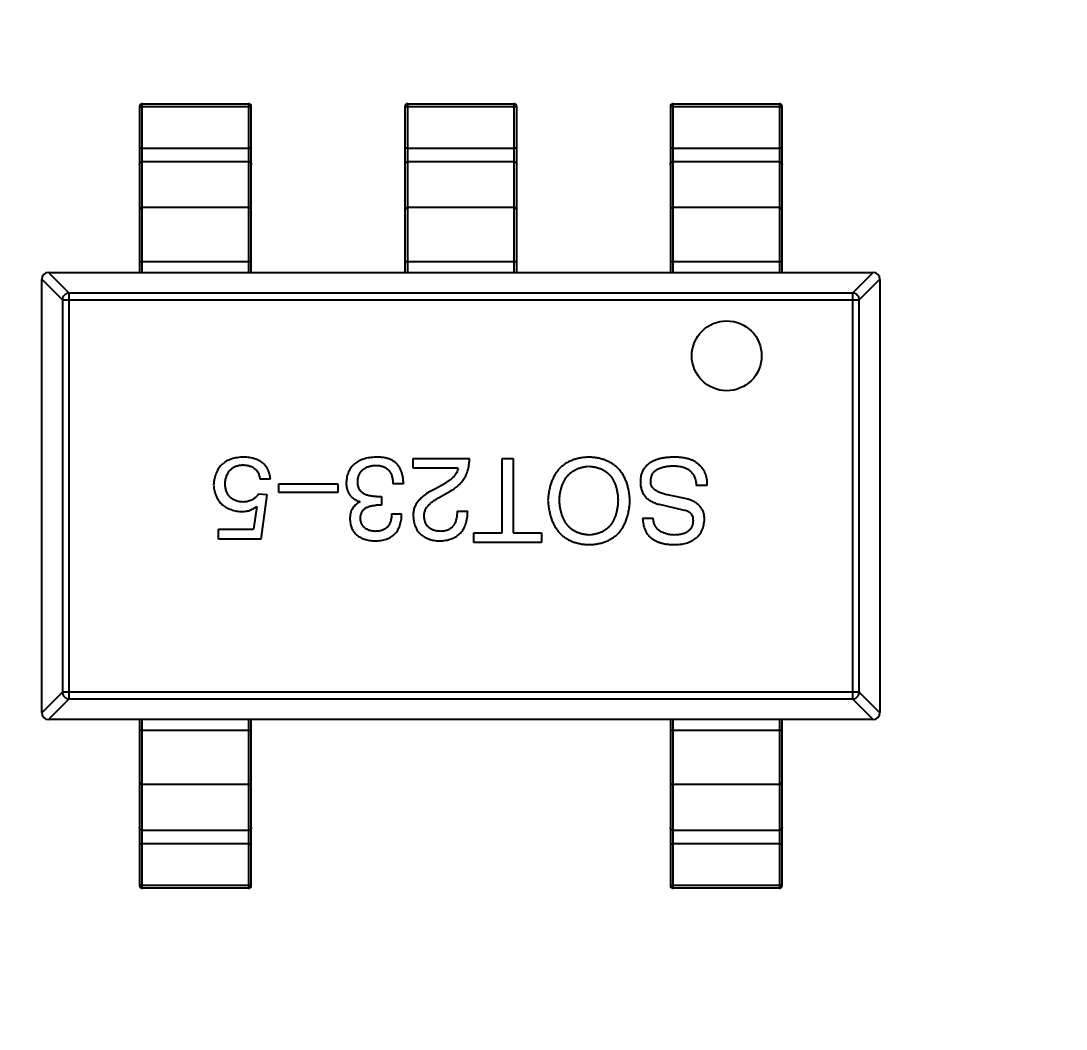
# Model space of a CAD drawing. Header units: millimetres. Extents: x 104 to 312, y 235 to 317.
# Drawn here: x 281.683 to 285.424, y 275.225 to 278.832 of the extents above; entities that cross this region are included whole.
import ezdxf

# ---------------------------------------------------------------- set-up
doc = ezdxf.new("R2010")
doc.units = ezdxf.units.MM
doc.header["$LTSCALE"] = 0.5
doc.header["$PDMODE"] = 3
doc.header["$PDSIZE"] = 0.3125
doc.linetypes.add('CENTER', pattern=[50.8, 31.75, -6.35, 6.35, -6.35])
doc.layers.get('0').update_dxf_attribs({"linetype": 'CONTINUOUS'})
doc.layers.get('Defpoints').update_dxf_attribs({"linetype": 'CONTINUOUS'})
doc.layers.add('dim', color=6, linetype='CONTINUOUS', lineweight=9)
doc.styles.add('Verdana', font='verdana.ttf', dxfattribs={"height": 2})
doc.dimstyles.new('aaaaaaaa 3.0', dxfattribs={"dimtxt": 2, "dimasz": 1.5, "dimexe": 1.25, "dimexo": 0.625, "dimtad": 1, "dimzin": 9, "dimdsep": 46, "dimtxsty": 'Verdana', "dimcen": 0, "dimadec": 1, "dimazin": 2, "dimtfac": 1, "dimtofl": 0, "dimtmove": 0, "dimatfit": 3, "dimfxl": 1, "dimlwd": 25, "dimlwe": 25, "dimarcsym": 0})

# ---------------------------------------------------------------- blocks, each defined once
blk = doc.blocks.new('*D35')
at = {"layer": 'Defpoints', "color": 0}
for p in [(274.8621, 292.0917), (302.3617, 271.0916), (310.9046, 271.0916)]:
    blk.add_point(p, dxfattribs=at)
at = {"layer": 'dim', "color": 0, "lineweight": 25}
for p, q in [((275.4871, 292.0917), (312.1546, 292.0917)), ((310.9046, 290.5917), (310.9046, 272.5916)), ((302.9867, 271.0916), (312.1546, 271.0916))]:
    blk.add_line(p, q, dxfattribs=at)
at = {"layer": 'dim', "color": 0}
for points in [[(311.1546, 290.5917), (310.6546, 290.5917), (310.9046, 292.0917)], [(310.6546, 272.5916), (311.1546, 272.5916), (310.9046, 271.0916)]]:
    blk.add_solid(points, dxfattribs=at)
at = {"layer": 'dim', "color": 0, "insert": (309.2587, 281.5916), "char_height": 2, "attachment_point": 5, "rotation": 90, "style": 'Verdana'}
blk.add_mtext('21', dxfattribs=at)

msp = doc.modelspace()

# ---------------------------------------------------------------- linework, layer by layer
at = {"linetype": 'Continuous'}
for p, q in [((282.1176, 277.9324), (282.1176, 278.5358)), ((282.1176, 278.5358), (282.4976, 278.5358)), ((282.4976, 278.5358), (282.4976, 277.9324)), ((283.0676, 278.5358), (283.4476, 278.5358)), ((283.0676, 277.9324), (283.0676, 278.5358)), ((283.4476, 278.5358), (283.4476, 277.9324)), ((284.0176, 278.5358), (284.3976, 278.5358)), ((284.0176, 277.9324), (284.0176, 278.5358)), ((284.3976, 278.5358), (284.3976, 277.9324)), ((282.1076, 278.5258), (282.1076, 277.9324)), ((282.1176, 278.5263), (282.4976, 278.5263)), ((282.5076, 277.9324), (282.5076, 278.5258)), ((283.0576, 278.5258), (283.0576, 277.9324)), ((283.0676, 278.5263), (283.4476, 278.5263)), ((283.4576, 277.9324), (283.4576, 278.5258)), ((284.0076, 278.5258), (284.0076, 277.9324)), ((284.0176, 278.5263), (284.3976, 278.5263)), ((284.4076, 277.9324), (284.4076, 278.5258)), ((282.1176, 278.3769), (282.4976, 278.3769)), ((283.0676, 278.3769), (283.4476, 278.3769)), ((284.0176, 278.3769), (284.3976, 278.3769)), ((282.4976, 278.3281), (282.1176, 278.3281)), ((283.4476, 278.3281), (283.0676, 278.3281)), ((284.3976, 278.3281), (284.0176, 278.3281)), ((282.4976, 278.164), (282.1176, 278.164)), ((283.4476, 278.164), (283.0676, 278.164)), ((284.3976, 278.164), (284.0176, 278.164)), ((282.1076, 277.9714), (282.5076, 277.9714)), ((283.0576, 277.9714), (283.4576, 277.9714)), ((284.0076, 277.9714), (284.4076, 277.9714)), ((281.7576, 277.9078), (281.8314, 277.834)), ((281.7576, 276.3574), (281.7576, 277.9074)), ((281.8559, 277.8586), (281.7821, 277.9324)), ((281.7826, 277.9324), (284.7326, 277.9324)), ((284.733, 277.9324), (284.6592, 277.8586)), ((284.6837, 277.834), (284.7576, 277.9078)), ((284.7576, 277.9074), (284.7576, 276.3574)), ((281.8314, 277.834), (281.8314, 276.4307)), ((281.8314, 277.834), (284.6837, 277.834)), ((281.8559, 276.4062), (281.8559, 277.8586)), ((284.6592, 277.8586), (281.8559, 277.8586)), ((284.6592, 277.8586), (284.6592, 276.4062)), ((284.6837, 276.4307), (284.6837, 277.834)), ((283.0872, 277.2665), (283.2888, 277.2665)), ((283.0872, 277.2321), (283.0872, 277.2665)), ((283.4053, 277.2665), (283.4447, 277.2665)), ((283.4053, 277.0009), (283.4053, 277.2665)), ((283.4447, 277.2665), (283.4447, 277.0009)), ((283.2478, 277.2321), (283.0872, 277.2321)), ((282.5761, 277.1927), (282.5384, 277.1927)), ((282.6061, 277.1452), (282.6061, 277.1763)), ((282.6061, 277.1763), (282.8176, 277.1763)), ((282.8176, 277.1763), (282.8176, 277.1452)), ((283.0524, 277.1763), (283.0147, 277.1763)), ((283.1987, 277.1763), (283.1675, 277.1583)), ((284.1394, 277.1698), (284.1001, 277.1698)), ((282.5646, 277.137), (282.5335, 277.1386)), ((282.5433, 276.978), (282.5646, 277.137)), ((282.8176, 277.1452), (282.6061, 277.1452)), ((282.9557, 277.1304), (282.9737, 277.1304)), ((282.9737, 277.1304), (282.9737, 277.0993)), ((283.1806, 277.1272), (283.22, 277.1501)), ((284.0656, 277.1222), (284.0033, 277.1353)), ((282.5269, 277.0944), (282.5154, 277.014)), ((282.8967, 277.1108), (282.8967, 277.1124)), ((282.9737, 277.0993), (282.954, 277.0993)), ((283.2446, 277.078), (283.2823, 277.078)), ((283.9673, 277.1026), (284.0525, 277.0829)), ((283.0098, 277.0681), (283.0458, 277.0681)), ((283.9083, 277.0534), (283.946, 277.0534)), ((282.3908, 276.978), (282.3908, 277.014)), ((282.3908, 277.014), (282.5154, 277.014)), ((282.5433, 276.978), (282.3908, 276.978)), ((283.3037, 277.0009), (283.4053, 277.0009)), ((283.3037, 276.9665), (283.3037, 277.0009)), ((283.5463, 276.9665), (283.3037, 276.9665)), ((283.4447, 277.0009), (283.5463, 277.0009)), ((283.5463, 277.0009), (283.5463, 276.9665)), ((281.8314, 276.4307), (281.7576, 276.3569)), ((281.7821, 276.3324), (281.8559, 276.4062)), ((284.6837, 276.4307), (281.8314, 276.4307)), ((281.8559, 276.4062), (284.6592, 276.4062)), ((284.6592, 276.4062), (284.733, 276.3324)), ((284.7576, 276.3569), (284.6837, 276.4307)), ((284.7326, 276.3324), (281.7826, 276.3324)), ((282.1076, 276.3324), (282.1076, 275.739)), ((282.1176, 275.729), (282.1176, 276.3324)), ((282.4976, 276.3324), (282.4976, 275.729)), ((282.5076, 275.739), (282.5076, 276.3324)), ((284.0076, 276.3324), (284.0076, 275.739)), ((284.0176, 275.729), (284.0176, 276.3324)), ((284.3976, 276.3324), (284.3976, 275.729)), ((284.4076, 275.739), (284.4076, 276.3324)), ((282.5076, 276.2934), (282.1076, 276.2934)), ((284.4076, 276.2934), (284.0076, 276.2934)), ((282.1176, 276.1008), (282.4976, 276.1008)), ((284.0176, 276.1008), (284.3976, 276.1008)), ((282.1176, 275.9367), (282.4976, 275.9367)), ((284.0176, 275.9367), (284.3976, 275.9367)), ((282.4976, 275.8879), (282.1176, 275.8879)), ((284.3976, 275.8879), (284.0176, 275.8879)), ((282.4976, 275.7384), (282.1176, 275.7384)), ((284.3976, 275.7384), (284.0176, 275.7384)), ((282.4976, 275.729), (282.1176, 275.729)), ((284.3976, 275.729), (284.0176, 275.729))]:
    msp.add_line(p, q, dxfattribs=at)
for centre, radius in [((274.8618, 271.1524), 27.5), ((284.2092, 277.634), 0.125)]:
    msp.add_circle(centre, radius, dxfattribs=at)
at = {"color": 1, "linetype": 'CENTER'}
msp.add_circle((274.8621, 271.0916), 21.0001, dxfattribs=at)
at = {"linetype": 'Continuous'}
for centre, radius, start, end in [((274.8618, 271.1524), 24.842, 307.50561, 229.18658), ((274.8618, 271.0917), 24.0421, 0.14603, 81.04123), ((282.1176, 278.5258), 0.01, 90, 180), ((282.4976, 278.5258), 0.01, 0, 90), ((283.0676, 278.5258), 0.01, 90, 180), ((283.4476, 278.5258), 0.01, 0, 90), ((284.0176, 278.5258), 0.01, 90, 180), ((284.3976, 278.5258), 0.01, 0, 90), ((281.7826, 277.9074), 0.025, 90, 180), ((284.7326, 277.9074), 0.025, 0, 90), ((281.7826, 276.3574), 0.025, 180, 270), ((284.7326, 276.3574), 0.025, 270, 0), ((282.1176, 275.739), 0.01, 180, 270), ((282.4976, 275.739), 0.01, 270, 0), ((284.0176, 275.739), 0.01, 180, 270), ((284.3976, 275.739), 0.01, 270, 0)]:
    msp.add_arc(centre, radius, start, end, dxfattribs=at)
for points, knots in [([(282.1076, 278.5258), (282.1076, 278.5258), (282.1076, 278.5259), (282.1078, 278.5259), (282.108, 278.526), (282.1085, 278.526), (282.1093, 278.5261), (282.1106, 278.5262), (282.1121, 278.5262), (282.1138, 278.5263), (282.1156, 278.5263), (282.1169, 278.5263), (282.1176, 278.5263)], [0, 0, 0, 0, 0.007007, 0.022207, 0.046429, 0.079689, 0.172082, 0.296123, 0.447019, 0.619102, 0.806017, 1, 1, 1, 1]), ([(282.4976, 278.5263), (282.4982, 278.5263), (282.4995, 278.5263), (282.5013, 278.5263), (282.503, 278.5262), (282.5045, 278.5262), (282.5058, 278.5261), (282.5066, 278.526), (282.5071, 278.526), (282.5073, 278.5259), (282.5075, 278.5259), (282.5076, 278.5258), (282.5076, 278.5258)], [0, 0, 0, 0, 0.193983, 0.380898, 0.552981, 0.703877, 0.827918, 0.920311, 0.953571, 0.977793, 0.992993, 1, 1, 1, 1]), ([(283.0576, 278.5258), (283.0576, 278.5258), (283.0576, 278.5259), (283.0578, 278.5259), (283.058, 278.526), (283.0585, 278.526), (283.0593, 278.5261), (283.0606, 278.5262), (283.0621, 278.5262), (283.0638, 278.5263), (283.0656, 278.5263), (283.0669, 278.5263), (283.0676, 278.5263)], [0, 0, 0, 0, 0.007007, 0.022207, 0.046429, 0.079689, 0.172082, 0.296123, 0.447019, 0.619102, 0.806017, 1, 1, 1, 1]), ([(283.4476, 278.5263), (283.4482, 278.5263), (283.4495, 278.5263), (283.4513, 278.5263), (283.453, 278.5262), (283.4545, 278.5262), (283.4558, 278.5261), (283.4566, 278.526), (283.4571, 278.526), (283.4573, 278.5259), (283.4575, 278.5259), (283.4576, 278.5258), (283.4576, 278.5258)], [0, 0, 0, 0, 0.193983, 0.380898, 0.552981, 0.703877, 0.827918, 0.920311, 0.953571, 0.977793, 0.992993, 1, 1, 1, 1]), ([(284.0076, 278.5258), (284.0076, 278.5258), (284.0076, 278.5259), (284.0078, 278.5259), (284.008, 278.526), (284.0085, 278.526), (284.0093, 278.5261), (284.0106, 278.5262), (284.0121, 278.5262), (284.0138, 278.5263), (284.0156, 278.5263), (284.0169, 278.5263), (284.0176, 278.5263)], [0, 0, 0, 0, 0.007007, 0.022207, 0.046429, 0.079689, 0.172082, 0.296123, 0.447019, 0.619102, 0.806017, 1, 1, 1, 1]), ([(284.3976, 278.5263), (284.3982, 278.5263), (284.3995, 278.5263), (284.4013, 278.5263), (284.403, 278.5262), (284.4045, 278.5262), (284.4058, 278.5261), (284.4066, 278.526), (284.4071, 278.526), (284.4073, 278.5259), (284.4075, 278.5259), (284.4076, 278.5258), (284.4076, 278.5258)], [0, 0, 0, 0, 0.193983, 0.380898, 0.552981, 0.703877, 0.827918, 0.920311, 0.953571, 0.977793, 0.992993, 1, 1, 1, 1]), ([(282.1176, 278.3769), (282.1169, 278.3769), (282.1156, 278.3769), (282.1138, 278.3768), (282.1121, 278.3768), (282.1106, 278.3767), (282.1093, 278.3766), (282.1085, 278.3766), (282.108, 278.3765), (282.1078, 278.3764), (282.1076, 278.3764), (282.1076, 278.3764), (282.1076, 278.3763)], [0, 0, 0, 0, 0.193983, 0.380898, 0.552981, 0.703877, 0.827918, 0.920311, 0.953571, 0.977793, 0.992993, 1, 1, 1, 1]), ([(282.5076, 278.3763), (282.5076, 278.3764), (282.5075, 278.3764), (282.5073, 278.3764), (282.5071, 278.3765), (282.5066, 278.3766), (282.5058, 278.3766), (282.5045, 278.3767), (282.503, 278.3768), (282.5013, 278.3768), (282.4995, 278.3769), (282.4982, 278.3769), (282.4976, 278.3769)], [0, 0, 0, 0, 0.007007, 0.022207, 0.046429, 0.079689, 0.172082, 0.296123, 0.447019, 0.619102, 0.806017, 1, 1, 1, 1]), ([(283.0676, 278.3769), (283.0669, 278.3769), (283.0656, 278.3769), (283.0638, 278.3768), (283.0621, 278.3768), (283.0606, 278.3767), (283.0593, 278.3766), (283.0585, 278.3766), (283.058, 278.3765), (283.0578, 278.3764), (283.0576, 278.3764), (283.0576, 278.3764), (283.0576, 278.3763)], [0, 0, 0, 0, 0.193983, 0.380898, 0.552981, 0.703877, 0.827918, 0.920311, 0.953571, 0.977793, 0.992993, 1, 1, 1, 1]), ([(283.4576, 278.3763), (283.4576, 278.3764), (283.4575, 278.3764), (283.4573, 278.3764), (283.4571, 278.3765), (283.4566, 278.3766), (283.4558, 278.3766), (283.4545, 278.3767), (283.453, 278.3768), (283.4513, 278.3768), (283.4495, 278.3769), (283.4482, 278.3769), (283.4476, 278.3769)], [0, 0, 0, 0, 0.007007, 0.022207, 0.046429, 0.079689, 0.172082, 0.296123, 0.447019, 0.619102, 0.806017, 1, 1, 1, 1]), ([(284.0176, 278.3769), (284.0169, 278.3769), (284.0156, 278.3769), (284.0138, 278.3768), (284.0121, 278.3768), (284.0106, 278.3767), (284.0093, 278.3766), (284.0085, 278.3766), (284.008, 278.3765), (284.0078, 278.3764), (284.0076, 278.3764), (284.0076, 278.3764), (284.0076, 278.3763)], [0, 0, 0, 0, 0.193983, 0.380898, 0.552981, 0.703877, 0.827918, 0.920311, 0.953571, 0.977793, 0.992993, 1, 1, 1, 1]), ([(284.4076, 278.3763), (284.4076, 278.3764), (284.4075, 278.3764), (284.4073, 278.3764), (284.4071, 278.3765), (284.4066, 278.3766), (284.4058, 278.3766), (284.4045, 278.3767), (284.403, 278.3768), (284.4013, 278.3768), (284.3995, 278.3769), (284.3982, 278.3769), (284.3976, 278.3769)], [0, 0, 0, 0, 0.007007, 0.022207, 0.046429, 0.079689, 0.172082, 0.296123, 0.447019, 0.619102, 0.806017, 1, 1, 1, 1]), ([(282.1076, 278.3187), (282.1076, 278.3199), (282.1081, 278.3224), (282.1103, 278.3255), (282.1137, 278.3276), (282.1163, 278.3281), (282.1176, 278.3281)], [0, 0, 0, 0, 0.242809, 0.48985, 0.742832, 1, 1, 1, 1]), ([(282.4976, 278.3281), (282.4989, 278.3281), (282.5015, 278.3276), (282.5048, 278.3255), (282.507, 278.3224), (282.5076, 278.3199), (282.5076, 278.3187)], [0, 0, 0, 0, 0.257168, 0.51015, 0.757191, 1, 1, 1, 1]), ([(283.0576, 278.3187), (283.0576, 278.3199), (283.0581, 278.3224), (283.0603, 278.3255), (283.0637, 278.3276), (283.0663, 278.3281), (283.0676, 278.3281)], [0, 0, 0, 0, 0.242809, 0.48985, 0.742832, 1, 1, 1, 1]), ([(283.4476, 278.3281), (283.4489, 278.3281), (283.4515, 278.3276), (283.4548, 278.3255), (283.457, 278.3224), (283.4576, 278.3199), (283.4576, 278.3187)], [0, 0, 0, 0, 0.257168, 0.51015, 0.757191, 1, 1, 1, 1]), ([(284.0076, 278.3187), (284.0076, 278.3199), (284.0081, 278.3224), (284.0103, 278.3255), (284.0137, 278.3276), (284.0163, 278.3281), (284.0176, 278.3281)], [0, 0, 0, 0, 0.242809, 0.48985, 0.742832, 1, 1, 1, 1]), ([(284.3976, 278.3281), (284.3989, 278.3281), (284.4015, 278.3276), (284.4048, 278.3255), (284.407, 278.3224), (284.4076, 278.3199), (284.4076, 278.3187)], [0, 0, 0, 0, 0.257168, 0.51015, 0.757191, 1, 1, 1, 1]), ([(282.1176, 278.164), (282.1163, 278.164), (282.1137, 278.1635), (282.1103, 278.1614), (282.1081, 278.1583), (282.1076, 278.1558), (282.1076, 278.1546)], [0, 0, 0, 0, 0.257168, 0.51015, 0.757191, 1, 1, 1, 1]), ([(282.5076, 278.1546), (282.5076, 278.1558), (282.507, 278.1583), (282.5048, 278.1614), (282.5015, 278.1635), (282.4989, 278.164), (282.4976, 278.164)], [0, 0, 0, 0, 0.242809, 0.48985, 0.742832, 1, 1, 1, 1]), ([(283.0676, 278.164), (283.0663, 278.164), (283.0637, 278.1635), (283.0603, 278.1614), (283.0581, 278.1583), (283.0576, 278.1558), (283.0576, 278.1546)], [0, 0, 0, 0, 0.257168, 0.51015, 0.757191, 1, 1, 1, 1]), ([(283.4576, 278.1546), (283.4576, 278.1558), (283.457, 278.1583), (283.4548, 278.1614), (283.4515, 278.1635), (283.4489, 278.164), (283.4476, 278.164)], [0, 0, 0, 0, 0.242809, 0.48985, 0.742832, 1, 1, 1, 1]), ([(284.0176, 278.164), (284.0163, 278.164), (284.0137, 278.1635), (284.0103, 278.1614), (284.0081, 278.1583), (284.0076, 278.1558), (284.0076, 278.1546)], [0, 0, 0, 0, 0.257168, 0.51015, 0.757191, 1, 1, 1, 1]), ([(284.4076, 278.1546), (284.4076, 278.1558), (284.407, 278.1583), (284.4048, 278.1614), (284.4015, 278.1635), (284.3989, 278.164), (284.3976, 278.164)], [0, 0, 0, 0, 0.242809, 0.48985, 0.742832, 1, 1, 1, 1]), ([(281.8559, 277.8586), (281.8528, 277.8585), (281.8464, 277.857), (281.8385, 277.8515), (281.833, 277.8435), (281.8315, 277.8372), (281.8314, 277.834)], [0, 0, 0, 0, 0.248875, 0.5, 0.751125, 1, 1, 1, 1]), ([(284.6837, 277.834), (284.6836, 277.8372), (284.6822, 277.8435), (284.6767, 277.8515), (284.6687, 277.857), (284.6623, 277.8585), (284.6592, 277.8586)], [0, 0, 0, 0, 0.248875, 0.5, 0.751125, 1, 1, 1, 1]), ([(282.481, 277.2714), (282.4769, 277.2713), (282.4689, 277.271), (282.4573, 277.2696), (282.4464, 277.2676), (282.4362, 277.2647), (282.4268, 277.2612), (282.4181, 277.2568), (282.4102, 277.2516), (282.403, 277.2458), (282.3966, 277.2391), (282.3909, 277.2316), (282.3859, 277.2234), (282.3818, 277.2145), (282.3785, 277.2047), (282.3757, 277.1943), (282.3738, 277.1831), (282.3732, 277.1754), (282.3728, 277.1714)], [0, 0, 0, 0, 0.074337, 0.144658, 0.211298, 0.274399, 0.334717, 0.392948, 0.449757, 0.505394, 0.56075, 0.616858, 0.674126, 0.733366, 0.795021, 0.859694, 0.927941, 1, 1, 1, 1]), ([(282.5761, 277.1927), (282.5757, 277.1959), (282.5749, 277.2019), (282.5729, 277.2107), (282.5704, 277.2189), (282.5672, 277.2265), (282.5634, 277.2336), (282.5589, 277.2399), (282.554, 277.2459), (282.5482, 277.251), (282.542, 277.2557), (282.5351, 277.2597), (282.5276, 277.2632), (282.5194, 277.266), (282.5107, 277.2683), (282.5013, 277.27), (282.4914, 277.2711), (282.4845, 277.2713), (282.481, 277.2714)], [0, 0, 0, 0, 0.068545, 0.133544, 0.19542, 0.255245, 0.312812, 0.36916, 0.424791, 0.480307, 0.536971, 0.594633, 0.654367, 0.716937, 0.782022, 0.850991, 0.92325, 1, 1, 1, 1]), ([(282.954, 277.2714), (282.9499, 277.2712), (282.9419, 277.2708), (282.9303, 277.2695), (282.9195, 277.2673), (282.9094, 277.2646), (282.9, 277.2613), (282.8914, 277.2571), (282.8836, 277.2524), (282.8765, 277.247), (282.8702, 277.2409), (282.8646, 277.2341), (282.8598, 277.2266), (282.8558, 277.2185), (282.8525, 277.2097), (282.85, 277.2003), (282.8482, 277.1902), (282.8477, 277.1832), (282.8475, 277.1796)], [0, 0, 0, 0, 0.078078, 0.151942, 0.221594, 0.28726, 0.350176, 0.409768, 0.467648, 0.523784, 0.578904, 0.634014, 0.689819, 0.746826, 0.805875, 0.867063, 0.931764, 1, 1, 1, 1]), ([(283.0081, 277.2616), (283.0064, 277.2624), (283.0029, 277.264), (282.9973, 277.266), (282.9912, 277.2677), (282.9846, 277.269), (282.9776, 277.2701), (282.9702, 277.2709), (282.9623, 277.2713), (282.9568, 277.2714), (282.954, 277.2714)], [0, 0, 0, 0, 0.101955, 0.208983, 0.322698, 0.44339, 0.570851, 0.70629, 0.84885, 1, 1, 1, 1]), ([(283.22, 277.1501), (283.2227, 277.1516), (283.2281, 277.1546), (283.2357, 277.1597), (283.2429, 277.165), (283.2495, 277.1708), (283.2556, 277.1768), (283.2612, 277.1833), (283.2663, 277.19), (283.2709, 277.1972), (283.275, 277.2046), (283.2785, 277.2125), (283.2815, 277.2206), (283.284, 277.2291), (283.286, 277.238), (283.2875, 277.2472), (283.2885, 277.2567), (283.2887, 277.2632), (283.2888, 277.2665)], [0, 0, 0, 0, 0.065828, 0.130094, 0.192451, 0.254037, 0.313974, 0.373757, 0.433048, 0.492243, 0.551902, 0.611758, 0.672678, 0.734814, 0.798569, 0.863693, 0.930488, 1, 1, 1, 1]), ([(283.7154, 277.2714), (283.7098, 277.2711), (283.6991, 277.2705), (283.6835, 277.2682), (283.6689, 277.2647), (283.6553, 277.2602), (283.6426, 277.2545), (283.631, 277.2477), (283.6203, 277.2397), (283.6106, 277.2306), (283.602, 277.2203), (283.5943, 277.2089), (283.5876, 277.1964), (283.582, 277.1827), (283.5773, 277.168), (283.5737, 277.1521), (283.5709, 277.1351), (283.5699, 277.1234), (283.5695, 277.1173)], [0, 0, 0, 0, 0.069543, 0.135551, 0.198218, 0.258467, 0.316451, 0.372703, 0.428457, 0.483848, 0.539952, 0.597251, 0.656588, 0.718448, 0.783219, 0.851581, 0.92366, 1, 1, 1, 1]), ([(283.8629, 277.1173), (283.8624, 277.1234), (283.8615, 277.1351), (283.8587, 277.1521), (283.855, 277.168), (283.8502, 277.1827), (283.8446, 277.1964), (283.8378, 277.2089), (283.8301, 277.2203), (283.8213, 277.2306), (283.8115, 277.2397), (283.8007, 277.2477), (283.7889, 277.2545), (283.7761, 277.2602), (283.7623, 277.2648), (283.7476, 277.2682), (283.7318, 277.2705), (283.7209, 277.2711), (283.7154, 277.2714)], [0, 0, 0, 0, 0.075921, 0.147605, 0.21565, 0.280144, 0.341762, 0.400894, 0.458022, 0.514147, 0.569605, 0.625256, 0.681857, 0.740217, 0.800617, 0.86368, 0.930079, 1, 1, 1, 1]), ([(284.0181, 277.2714), (284.0134, 277.2712), (284.0043, 277.2708), (283.991, 277.2695), (283.9787, 277.2675), (283.9673, 277.2649), (283.9567, 277.2618), (283.9471, 277.2578), (283.9382, 277.2534), (283.9304, 277.2482), (283.9234, 277.2425), (283.9173, 277.2361), (283.9121, 277.229), (283.9079, 277.2213), (283.9046, 277.213), (283.902, 277.2041), (283.9005, 277.1945), (283.9002, 277.1879), (283.9001, 277.1845)], [0, 0, 0, 0, 0.08539, 0.165926, 0.241159, 0.312046, 0.378904, 0.441563, 0.500906, 0.55769, 0.612, 0.665045, 0.717904, 0.770385, 0.824307, 0.880048, 0.938483, 1, 1, 1, 1]), ([(284.1083, 277.2452), (284.1059, 277.2473), (284.1011, 277.2516), (284.0927, 277.2569), (284.0831, 277.2614), (284.0724, 277.2651), (284.0604, 277.2679), (284.0474, 277.27), (284.0331, 277.2712), (284.0232, 277.2713), (284.0181, 277.2714)], [0, 0, 0, 0, 0.09804, 0.200818, 0.309803, 0.427378, 0.554601, 0.691373, 0.839613, 1, 1, 1, 1]), ([(282.4138, 277.1763), (282.414, 277.1789), (282.4145, 277.1838), (282.4157, 277.1909), (282.4173, 277.1976), (282.4193, 277.2038), (282.4217, 277.2096), (282.4245, 277.215), (282.4277, 277.2199), (282.4313, 277.2244), (282.4353, 277.2283), (282.4397, 277.2319), (282.4445, 277.235), (282.4498, 277.2376), (282.4554, 277.2398), (282.4614, 277.2415), (282.4678, 277.2428), (282.4722, 277.2433), (282.4744, 277.2435)], [0, 0, 0, 0, 0.076076, 0.147929, 0.216494, 0.28139, 0.343555, 0.403665, 0.461756, 0.518574, 0.57465, 0.630617, 0.687539, 0.745203, 0.805007, 0.867454, 0.932274, 1, 1, 1, 1]), ([(282.4744, 277.2435), (282.4768, 277.2435), (282.4813, 277.2435), (282.4879, 277.2428), (282.4941, 277.2419), (282.4999, 277.2405), (282.5053, 277.2387), (282.5103, 277.2365), (282.5149, 277.2339), (282.5192, 277.2309), (282.5229, 277.2275), (282.5264, 277.2237), (282.5294, 277.2195), (282.5321, 277.2149), (282.5342, 277.2099), (282.5361, 277.2046), (282.5374, 277.1988), (282.5381, 277.1948), (282.5384, 277.1927)], [0, 0, 0, 0, 0.076648, 0.148913, 0.217705, 0.28283, 0.345406, 0.405074, 0.462929, 0.519315, 0.57498, 0.630645, 0.68742, 0.745021, 0.804689, 0.866635, 0.93176, 1, 1, 1, 1]), ([(282.8885, 277.1845), (282.8886, 277.1867), (282.8889, 277.191), (282.8901, 277.1972), (282.8915, 277.203), (282.8936, 277.2084), (282.896, 277.2134), (282.8988, 277.218), (282.9023, 277.2222), (282.906, 277.226), (282.9103, 277.2294), (282.915, 277.2324), (282.9201, 277.2351), (282.9257, 277.2372), (282.9318, 277.239), (282.9383, 277.2404), (282.9452, 277.2414), (282.9499, 277.2417), (282.9524, 277.2419)], [0, 0, 0, 0, 0.068514, 0.133941, 0.195994, 0.255362, 0.312994, 0.369441, 0.424687, 0.480522, 0.537148, 0.594801, 0.654411, 0.716817, 0.781981, 0.850498, 0.923306, 1, 1, 1, 1]), ([(282.9524, 277.2419), (282.9548, 277.2419), (282.9596, 277.2418), (282.9665, 277.241), (282.973, 277.2397), (282.979, 277.2379), (282.9845, 277.2357), (282.9896, 277.2328), (282.9942, 277.2294), (282.9984, 277.2256), (283.002, 277.2212), (283.0053, 277.2163), (283.008, 277.2109), (283.0103, 277.2049), (283.0122, 277.1985), (283.0134, 277.1916), (283.0144, 277.1841), (283.0146, 277.179), (283.0147, 277.1763)], [0, 0, 0, 0, 0.071272, 0.13882, 0.201858, 0.262757, 0.320043, 0.376709, 0.431462, 0.486034, 0.541209, 0.597703, 0.65589, 0.717768, 0.782056, 0.850407, 0.92277, 1, 1, 1, 1]), ([(283.0524, 277.1763), (283.0523, 277.179), (283.0521, 277.1842), (283.0514, 277.1919), (283.0504, 277.1992), (283.0491, 277.2062), (283.0474, 277.2128), (283.0455, 277.219), (283.0432, 277.2249), (283.0406, 277.2304), (283.0377, 277.2356), (283.0345, 277.2404), (283.0309, 277.2449), (283.027, 277.2489), (283.0228, 277.2527), (283.0182, 277.256), (283.0133, 277.2591), (283.0099, 277.2607), (283.0081, 277.2616)], [0, 0, 0, 0, 0.078937, 0.154495, 0.226898, 0.296844, 0.363348, 0.427781, 0.48946, 0.549586, 0.607902, 0.664733, 0.720805, 0.776157, 0.831175, 0.886736, 0.943094, 1, 1, 1, 1]), ([(283.2478, 277.2321), (283.2473, 277.2295), (283.2463, 277.2242), (283.243, 277.2167), (283.2387, 277.2094), (283.2331, 277.2023), (283.2263, 277.1954), (283.2182, 277.1887), (283.2089, 277.1823), (283.2022, 277.1784), (283.1987, 277.1763)], [0, 0, 0, 0, 0.103034, 0.208166, 0.318255, 0.434664, 0.559728, 0.695394, 0.841708, 1, 1, 1, 1]), ([(283.6104, 277.1173), (283.6108, 277.122), (283.6114, 277.131), (283.6134, 277.1441), (283.616, 277.1564), (283.6192, 277.1678), (283.6233, 277.1784), (283.6281, 277.1881), (283.6335, 277.1971), (283.6398, 277.2051), (283.6467, 277.2123), (283.6544, 277.2186), (283.6628, 277.2241), (283.6719, 277.2288), (283.6818, 277.2326), (283.6923, 277.2355), (283.7036, 277.2377), (283.7114, 277.2383), (283.7154, 277.2386)], [0, 0, 0, 0, 0.077942, 0.152007, 0.221727, 0.288073, 0.351, 0.411526, 0.469701, 0.526016, 0.581668, 0.637084, 0.692684, 0.749573, 0.808409, 0.869306, 0.932836, 1, 1, 1, 1]), ([(283.7154, 277.2386), (283.7194, 277.2384), (283.7273, 277.2378), (283.7387, 277.2358), (283.7494, 277.2331), (283.7594, 277.2295), (283.7686, 277.2248), (283.7771, 277.2194), (283.7848, 277.2131), (283.7917, 277.2059), (283.7979, 277.1978), (283.8035, 277.1889), (283.8081, 277.1791), (283.8121, 277.1684), (283.8153, 277.1569), (283.8177, 277.1444), (283.8195, 277.1312), (283.82, 277.122), (283.8203, 277.1173)], [0, 0, 0, 0, 0.06765, 0.131591, 0.192902, 0.251442, 0.307964, 0.363592, 0.418442, 0.47374, 0.529963, 0.587768, 0.647917, 0.710953, 0.777434, 0.847168, 0.921622, 1, 1, 1, 1]), ([(283.9378, 277.1894), (283.9379, 277.1914), (283.9381, 277.1953), (283.9393, 277.2009), (283.941, 277.2062), (283.9433, 277.2111), (283.9462, 277.2156), (283.9498, 277.2197), (283.9539, 277.2235), (283.9587, 277.2269), (283.964, 277.2299), (283.97, 277.2325), (283.9766, 277.2347), (283.9837, 277.2366), (283.9915, 277.238), (283.9998, 277.2392), (284.0087, 277.24), (284.0149, 277.2402), (284.0181, 277.2403)], [0, 0, 0, 0, 0.05617, 0.109836, 0.161504, 0.212099, 0.262487, 0.313111, 0.36568, 0.419737, 0.477556, 0.53817, 0.603387, 0.672532, 0.746929, 0.825941, 0.910245, 1, 1, 1, 1]), ([(284.0181, 277.2403), (284.0213, 277.2401), (284.0276, 277.2399), (284.0368, 277.2389), (284.0453, 277.2375), (284.0532, 277.2354), (284.0605, 277.2328), (284.0672, 277.2297), (284.0733, 277.2261), (284.0788, 277.2219), (284.0836, 277.2172), (284.0879, 277.212), (284.0915, 277.2063), (284.0944, 277.2), (284.0968, 277.1932), (284.0986, 277.1858), (284.0997, 277.178), (284.0999, 277.1726), (284.1001, 277.1698)], [0, 0, 0, 0, 0.079335, 0.15404, 0.224955, 0.291021, 0.353982, 0.414027, 0.47178, 0.527247, 0.581879, 0.636096, 0.691322, 0.747597, 0.806328, 0.867466, 0.932039, 1, 1, 1, 1]), ([(284.1394, 277.1698), (284.1394, 277.1739), (284.1395, 277.1818), (284.1383, 277.1933), (284.1361, 277.2041), (284.1327, 277.214), (284.1282, 277.2231), (284.1227, 277.2314), (284.1161, 277.2389), (284.1109, 277.2431), (284.1083, 277.2452)], [0, 0, 0, 0, 0.144278, 0.280018, 0.408467, 0.530887, 0.648749, 0.76463, 0.881475, 1, 1, 1, 1]), ([(284.0033, 277.1353), (284.0004, 277.1359), (283.9948, 277.137), (283.9867, 277.1389), (283.9792, 277.1411), (283.9723, 277.1436), (283.966, 277.1461), (283.9604, 277.149), (283.9554, 277.152), (283.9509, 277.1553), (283.9471, 277.1588), (283.9438, 277.1625), (283.9413, 277.1665), (283.9393, 277.1706), (283.938, 277.175), (283.9372, 277.1797), (283.9372, 277.1845), (283.9376, 277.1878), (283.9378, 277.1894)], [0, 0, 0, 0, 0.0932, 0.181198, 0.26306, 0.339627, 0.41092, 0.477479, 0.538825, 0.596824, 0.650619, 0.702235, 0.751666, 0.79967, 0.847759, 0.896274, 0.946739, 1, 1, 1, 1]), ([(282.3728, 277.1714), (282.3731, 277.1679), (282.3738, 277.161), (282.3756, 277.151), (282.3781, 277.1417), (282.3812, 277.1329), (282.3851, 277.1248), (282.3895, 277.1172), (282.3947, 277.1104), (282.4006, 277.1041), (282.4071, 277.0984), (282.4142, 277.0933), (282.4222, 277.089), (282.4306, 277.0851), (282.4398, 277.082), (282.4497, 277.0795), (282.4602, 277.0775), (282.4674, 277.0767), (282.4712, 277.0763)], [0, 0, 0, 0, 0.070056, 0.136784, 0.200181, 0.261459, 0.320361, 0.377607, 0.434201, 0.490556, 0.547297, 0.604711, 0.66384, 0.725285, 0.788826, 0.855809, 0.925831, 1, 1, 1, 1]), ([(282.4777, 277.1108), (282.4753, 277.1109), (282.4705, 277.1113), (282.4636, 277.1124), (282.4571, 277.1139), (282.451, 277.116), (282.4454, 277.1185), (282.4403, 277.1214), (282.4356, 277.1248), (282.4313, 277.1287), (282.4275, 277.1331), (282.4242, 277.1379), (282.4213, 277.1432), (282.4189, 277.1489), (282.4169, 277.1551), (282.4154, 277.1618), (282.4143, 277.1689), (282.4139, 277.1738), (282.4138, 277.1763)], [0, 0, 0, 0, 0.071832, 0.140066, 0.204455, 0.266341, 0.32589, 0.383089, 0.439379, 0.495454, 0.551183, 0.608094, 0.666555, 0.726952, 0.789772, 0.856464, 0.926451, 1, 1, 1, 1]), ([(282.8475, 277.1796), (282.8475, 277.1775), (282.8475, 277.1733), (282.8482, 277.1672), (282.8491, 277.1613), (282.8505, 277.1558), (282.8522, 277.1505), (282.8543, 277.1456), (282.8568, 277.1409), (282.8597, 277.1365), (282.863, 277.1324), (282.8666, 277.1287), (282.8707, 277.1253), (282.8751, 277.122), (282.88, 277.1192), (282.8852, 277.1165), (282.8908, 277.1143), (282.8947, 277.113), (282.8967, 277.1124)], [0, 0, 0, 0, 0.071215, 0.138707, 0.20396, 0.266995, 0.327734, 0.387609, 0.445602, 0.503345, 0.561136, 0.618597, 0.677672, 0.738255, 0.799989, 0.863961, 0.930555, 1, 1, 1, 1]), ([(282.9557, 277.1304), (282.953, 277.1304), (282.9477, 277.1305), (282.9401, 277.1312), (282.933, 277.1322), (282.9264, 277.1337), (282.9203, 277.1356), (282.9147, 277.1379), (282.9097, 277.1407), (282.9052, 277.1439), (282.9013, 277.1474), (282.8978, 277.1515), (282.8949, 277.156), (282.8925, 277.1609), (282.8907, 277.1662), (282.8894, 277.1719), (282.8886, 277.1781), (282.8885, 277.1823), (282.8885, 277.1845)], [0, 0, 0, 0, 0.082495, 0.159728, 0.232496, 0.300725, 0.365163, 0.425859, 0.483728, 0.538892, 0.592921, 0.646195, 0.699968, 0.754746, 0.811387, 0.870806, 0.933482, 1, 1, 1, 1]), ([(283.1675, 277.1583), (283.1641, 277.1567), (283.1575, 277.1537), (283.1481, 277.1487), (283.1393, 277.1435), (283.1312, 277.1382), (283.1238, 277.1326), (283.117, 277.127), (283.111, 277.121), (283.1056, 277.115), (283.1009, 277.1088), (283.0969, 277.1023), (283.0936, 277.0957), (283.0908, 277.0889), (283.0889, 277.0819), (283.0876, 277.0747), (283.087, 277.0674), (283.0871, 277.0624), (283.0872, 277.0599)], [0, 0, 0, 0, 0.082731, 0.161257, 0.236138, 0.307554, 0.375712, 0.440848, 0.502916, 0.562567, 0.619798, 0.675716, 0.73039, 0.78386, 0.837315, 0.890547, 0.944917, 1, 1, 1, 1]), ([(283.9001, 277.1845), (283.9001, 277.1819), (283.9002, 277.1766), (283.901, 277.169), (283.9023, 277.1617), (283.9041, 277.1548), (283.9065, 277.1483), (283.9094, 277.1423), (283.9128, 277.1365), (283.9168, 277.1312), (283.9213, 277.1262), (283.9263, 277.1216), (283.9318, 277.1175), (283.9379, 277.1137), (283.9445, 277.1103), (283.9516, 277.1073), (283.9592, 277.1047), (283.9645, 277.1033), (283.9673, 277.1026)], [0, 0, 0, 0, 0.069111, 0.134881, 0.198727, 0.259407, 0.319007, 0.377056, 0.434317, 0.491571, 0.548636, 0.606792, 0.666243, 0.727818, 0.791484, 0.858071, 0.927249, 1, 1, 1, 1]), ([(282.5335, 277.1386), (282.5317, 277.1364), (282.5282, 277.132), (282.5221, 277.1264), (282.5157, 277.1215), (282.5089, 277.1176), (282.5017, 277.1145), (282.4941, 277.1124), (282.486, 277.111), (282.4805, 277.1108), (282.4777, 277.1108)], [0, 0, 0, 0, 0.132471, 0.259199, 0.382453, 0.502638, 0.622849, 0.744865, 0.870389, 1, 1, 1, 1]), ([(283.1265, 277.0583), (283.1264, 277.0599), (283.1262, 277.0631), (283.1266, 277.068), (283.1274, 277.0727), (283.1286, 277.0774), (283.1304, 277.082), (283.1326, 277.0865), (283.1352, 277.0909), (283.1385, 277.0952), (283.142, 277.0996), (283.1462, 277.1037), (283.1508, 277.1078), (283.1558, 277.1119), (283.1613, 277.1158), (283.1673, 277.1197), (283.1738, 277.1236), (283.1783, 277.1259), (283.1806, 277.1272)], [0, 0, 0, 0, 0.052237, 0.103888, 0.155485, 0.207395, 0.259864, 0.31356, 0.369176, 0.4266, 0.486836, 0.550048, 0.61567, 0.685271, 0.75824, 0.834614, 0.915635, 1, 1, 1, 1]), ([(283.5695, 277.1173), (283.5699, 277.1111), (283.5709, 277.0989), (283.5737, 277.0814), (283.5773, 277.065), (283.582, 277.0498), (283.5876, 277.0357), (283.5943, 277.0228), (283.602, 277.011), (283.6106, 277.0004), (283.6203, 276.9909), (283.631, 276.9827), (283.6426, 276.9757), (283.6552, 276.9698), (283.6689, 276.9651), (283.6835, 276.9616), (283.6991, 276.9592), (283.7098, 276.9586), (283.7154, 276.9583)], [0, 0, 0, 0, 0.077567, 0.150676, 0.219857, 0.285465, 0.347921, 0.407823, 0.465422, 0.52175, 0.577087, 0.632521, 0.688224, 0.745558, 0.804966, 0.866649, 0.931596, 1, 1, 1, 1]), ([(283.7154, 276.9927), (283.7114, 276.9931), (283.7036, 276.9938), (283.6923, 276.9959), (283.6818, 276.9989), (283.6719, 277.0028), (283.6628, 277.0075), (283.6544, 277.0132), (283.6467, 277.0197), (283.6398, 277.0271), (283.6335, 277.0353), (283.6281, 277.0445), (283.6233, 277.0545), (283.6192, 277.0654), (283.616, 277.0772), (283.6134, 277.0898), (283.6114, 277.1032), (283.6108, 277.1125), (283.6104, 277.1173)], [0, 0, 0, 0, 0.066185, 0.128757, 0.188826, 0.247016, 0.303201, 0.358331, 0.413554, 0.469092, 0.525618, 0.584057, 0.64487, 0.708721, 0.775674, 0.846303, 0.920903, 1, 1, 1, 1]), ([(283.7154, 276.9583), (283.721, 276.9586), (283.732, 276.9591), (283.7479, 276.9612), (283.7628, 276.9646), (283.7767, 276.9692), (283.7896, 276.9749), (283.8015, 276.982), (283.8124, 276.9901), (283.8221, 276.9996), (283.8309, 277.0102), (283.8386, 277.022), (283.8453, 277.0349), (283.8509, 277.0491), (283.8555, 277.0645), (283.859, 277.081), (283.8617, 277.0988), (283.8625, 277.111), (283.8629, 277.1173)], [0, 0, 0, 0, 0.069152, 0.134813, 0.197211, 0.256568, 0.314021, 0.370015, 0.425333, 0.480469, 0.536197, 0.593559, 0.65308, 0.715045, 0.780396, 0.8495, 0.922535, 1, 1, 1, 1]), ([(283.8203, 277.1173), (283.82, 277.1125), (283.8195, 277.1031), (283.8177, 277.0894), (283.8153, 277.0767), (283.8121, 277.0648), (283.8081, 277.0539), (283.8034, 277.0438), (283.798, 277.0346), (283.7918, 277.0262), (283.7848, 277.0189), (283.7771, 277.0124), (283.7686, 277.0068), (283.7594, 277.0022), (283.7495, 276.9984), (283.7387, 276.9956), (283.7273, 276.9936), (283.7194, 276.993), (283.7154, 276.9927)], [0, 0, 0, 0, 0.079527, 0.154518, 0.225493, 0.292262, 0.355914, 0.416367, 0.47473, 0.531171, 0.586124, 0.640791, 0.696133, 0.751962, 0.809861, 0.870342, 0.93333, 1, 1, 1, 1]), ([(284.1296, 277.0501), (284.1295, 277.0523), (284.1294, 277.0566), (284.1287, 277.063), (284.1274, 277.0691), (284.1257, 277.0749), (284.1234, 277.0804), (284.1207, 277.0857), (284.1174, 277.0906), (284.1136, 277.0953), (284.1094, 277.0996), (284.1046, 277.1038), (284.0993, 277.1075), (284.0936, 277.1111), (284.0873, 277.1144), (284.0805, 277.1172), (284.0733, 277.12), (284.0682, 277.1215), (284.0656, 277.1222)], [0, 0, 0, 0, 0.063238, 0.123934, 0.183175, 0.240763, 0.297716, 0.35399, 0.41043, 0.466931, 0.525151, 0.585145, 0.647083, 0.711121, 0.778546, 0.84866, 0.922421, 1, 1, 1, 1]), ([(282.4712, 277.0763), (282.4737, 277.0764), (282.4788, 277.0765), (282.4863, 277.0774), (282.4936, 277.0788), (282.5007, 277.0807), (282.5076, 277.0833), (282.5143, 277.0864), (282.5208, 277.09), (282.5248, 277.0929), (282.5269, 277.0944)], [0, 0, 0, 0, 0.129488, 0.255609, 0.38009, 0.502685, 0.625504, 0.749031, 0.873124, 1, 1, 1, 1]), ([(282.8967, 277.1108), (282.8938, 277.1093), (282.8882, 277.1065), (282.8808, 277.101), (282.8745, 277.0944), (282.8693, 277.0871), (282.8654, 277.0787), (282.8626, 277.0694), (282.8609, 277.0592), (282.8607, 277.0521), (282.8606, 277.0485)], [0, 0, 0, 0, 0.125227, 0.244792, 0.361427, 0.478215, 0.59667, 0.722058, 0.856314, 1, 1, 1, 1]), ([(282.8983, 277.0517), (282.8984, 277.0536), (282.8986, 277.0572), (282.8994, 277.0625), (282.9006, 277.0674), (282.9023, 277.0719), (282.9043, 277.0761), (282.9069, 277.0799), (282.9097, 277.0835), (282.913, 277.0867), (282.9167, 277.0895), (282.9209, 277.0919), (282.9254, 277.0941), (282.9303, 277.0958), (282.9357, 277.0972), (282.9414, 277.0983), (282.9476, 277.099), (282.9518, 277.0992), (282.954, 277.0993)], [0, 0, 0, 0, 0.067741, 0.131599, 0.192143, 0.249977, 0.306453, 0.361639, 0.416449, 0.471489, 0.527582, 0.584873, 0.644974, 0.70814, 0.77492, 0.845909, 0.920585, 1, 1, 1, 1]), ([(283.1806, 276.9714), (283.1847, 276.9716), (283.1925, 276.972), (283.2039, 276.9736), (283.2145, 276.9759), (283.2244, 276.9791), (283.2335, 276.983), (283.2418, 276.9877), (283.2494, 276.9932), (283.2562, 276.9996), (283.2622, 277.0067), (283.2674, 277.0146), (283.2718, 277.0232), (283.2755, 277.0327), (283.2784, 277.0429), (283.2805, 277.0539), (283.2818, 277.0657), (283.2821, 277.0738), (283.2823, 277.078)], [0, 0, 0, 0, 0.07282, 0.141057, 0.2062, 0.267672, 0.326735, 0.383519, 0.439188, 0.494454, 0.549628, 0.605958, 0.66397, 0.72402, 0.787502, 0.854127, 0.925065, 1, 1, 1, 1]), ([(283.2446, 277.078), (283.2445, 277.0751), (283.2443, 277.0694), (283.2434, 277.0612), (283.2422, 277.0536), (283.2404, 277.0465), (283.2382, 277.04), (283.2357, 277.0341), (283.2326, 277.0287), (283.2291, 277.0239), (283.2252, 277.0196), (283.2208, 277.0159), (283.216, 277.0128), (283.2107, 277.0102), (283.205, 277.0083), (283.1989, 277.0069), (283.1924, 277.006), (283.1879, 277.0059), (283.1855, 277.0058)], [0, 0, 0, 0, 0.082594, 0.15978, 0.232961, 0.301462, 0.365595, 0.426678, 0.484662, 0.540809, 0.595146, 0.648401, 0.702272, 0.757102, 0.813447, 0.872233, 0.934055, 1, 1, 1, 1]), ([(284.0525, 277.0829), (284.0554, 277.0824), (284.0607, 277.0815), (284.0682, 277.079), (284.0745, 277.0756), (284.0797, 277.0712), (284.0837, 277.0659), (284.0866, 277.0598), (284.0883, 277.0527), (284.0885, 277.0478), (284.0886, 277.0452)], [0, 0, 0, 0, 0.148023, 0.281917, 0.403558, 0.517739, 0.629599, 0.744162, 0.865862, 1, 1, 1, 1]), ([(282.8606, 277.0485), (282.8608, 277.0455), (282.8613, 277.0396), (282.8629, 277.0312), (282.8651, 277.0233), (282.8679, 277.016), (282.8714, 277.0092), (282.8755, 277.003), (282.8802, 276.9973), (282.8856, 276.9922), (282.8915, 276.9876), (282.8982, 276.9836), (282.9054, 276.9802), (282.9133, 276.9774), (282.9217, 276.9749), (282.9309, 276.9733), (282.9406, 276.9719), (282.9473, 276.9716), (282.9508, 276.9714)], [0, 0, 0, 0, 0.067521, 0.132139, 0.193339, 0.252064, 0.309083, 0.364848, 0.420021, 0.475612, 0.532002, 0.589602, 0.649896, 0.712634, 0.778603, 0.848416, 0.922155, 1, 1, 1, 1]), ([(282.9524, 277.0058), (282.9503, 277.0059), (282.9463, 277.0061), (282.9405, 277.0069), (282.9351, 277.0079), (282.93, 277.0092), (282.9253, 277.0109), (282.921, 277.013), (282.917, 277.0153), (282.9134, 277.0181), (282.9102, 277.0211), (282.9074, 277.0245), (282.9049, 277.0282), (282.9028, 277.0323), (282.9011, 277.0367), (282.8998, 277.0414), (282.8988, 277.0465), (282.8985, 277.05), (282.8983, 277.0517)], [0, 0, 0, 0, 0.078051, 0.151197, 0.220412, 0.286742, 0.34933, 0.409464, 0.467368, 0.52298, 0.578639, 0.633998, 0.690142, 0.746855, 0.805868, 0.867776, 0.932345, 1, 1, 1, 1]), ([(282.9508, 276.9714), (282.9545, 276.9715), (282.9619, 276.9718), (282.9725, 276.9732), (282.9824, 276.9751), (282.9916, 276.9779), (283.0002, 276.9814), (283.0079, 276.9856), (283.015, 276.9906), (283.0214, 276.9963), (283.027, 277.0027), (283.0319, 277.01), (283.036, 277.0179), (283.0395, 277.0265), (283.0422, 277.0359), (283.0442, 277.046), (283.0455, 277.0568), (283.0457, 277.0643), (283.0458, 277.0681)], [0, 0, 0, 0, 0.073232, 0.142595, 0.207997, 0.270074, 0.329156, 0.386529, 0.441846, 0.496976, 0.551877, 0.607941, 0.665637, 0.725446, 0.788542, 0.855101, 0.925196, 1, 1, 1, 1]), ([(283.0098, 277.0681), (283.0097, 277.0656), (283.0095, 277.0607), (283.0086, 277.0537), (283.0074, 277.0471), (283.0057, 277.041), (283.0036, 277.0353), (283.001, 277.0302), (282.9981, 277.0255), (282.9947, 277.0214), (282.9909, 277.0176), (282.9866, 277.0145), (282.982, 277.0118), (282.9768, 277.0096), (282.9713, 277.0079), (282.9654, 277.0067), (282.959, 277.006), (282.9546, 277.0059), (282.9524, 277.0058)], [0, 0, 0, 0, 0.078134, 0.15164, 0.221358, 0.286689, 0.348614, 0.407697, 0.464247, 0.520153, 0.574432, 0.629291, 0.684538, 0.742032, 0.801329, 0.863637, 0.930123, 1, 1, 1, 1]), ([(283.0872, 277.0599), (283.0875, 277.0566), (283.088, 277.05), (283.0896, 277.0404), (283.0918, 277.0314), (283.0947, 277.0231), (283.0983, 277.0154), (283.1024, 277.0082), (283.1073, 277.0017), (283.1129, 276.9959), (283.1191, 276.9906), (283.126, 276.986), (283.1335, 276.982), (283.1417, 276.9786), (283.1505, 276.9759), (283.16, 276.9737), (283.1701, 276.9722), (283.177, 276.9717), (283.1806, 276.9714)], [0, 0, 0, 0, 0.070688, 0.137741, 0.201612, 0.262778, 0.321223, 0.378455, 0.434411, 0.490146, 0.546362, 0.603392, 0.662208, 0.723401, 0.787372, 0.85442, 0.925153, 1, 1, 1, 1]), ([(283.1855, 277.0058), (283.1833, 277.006), (283.1789, 277.0062), (283.1725, 277.0069), (283.1666, 277.0081), (283.161, 277.0096), (283.1559, 277.0116), (283.1511, 277.0139), (283.1468, 277.0166), (283.1428, 277.0196), (283.1394, 277.0232), (283.1363, 277.0271), (283.1336, 277.0313), (283.1313, 277.036), (283.1296, 277.041), (283.1281, 277.0464), (283.127, 277.0522), (283.1267, 277.0563), (283.1265, 277.0583)], [0, 0, 0, 0, 0.076112, 0.148436, 0.216883, 0.281466, 0.34298, 0.402356, 0.459881, 0.51546, 0.571111, 0.62658, 0.683162, 0.741007, 0.801404, 0.863825, 0.930544, 1, 1, 1, 1]), ([(283.9083, 277.0534), (283.9085, 277.0495), (283.9089, 277.0421), (283.9106, 277.0312), (283.9131, 277.0212), (283.9166, 277.0118), (283.9208, 277.0032), (283.926, 276.9954), (283.932, 276.9882), (283.9389, 276.9818), (283.9467, 276.9763), (283.9553, 276.9714), (283.9648, 276.9674), (283.9751, 276.9641), (283.9863, 276.9614), (283.9983, 276.9596), (284.0112, 276.9585), (284.0201, 276.9584), (284.0246, 276.9583)], [0, 0, 0, 0, 0.067746, 0.131468, 0.192012, 0.249947, 0.305924, 0.360562, 0.415062, 0.46941, 0.524967, 0.582613, 0.642659, 0.706195, 0.77304, 0.844305, 0.919608, 1, 1, 1, 1]), ([(284.0214, 276.9927), (284.0185, 276.9929), (284.0128, 276.9932), (284.0045, 276.9942), (283.9969, 276.9958), (283.9897, 276.9976), (283.9831, 276.9999), (283.977, 277.0026), (283.9715, 277.0059), (283.9664, 277.0094), (283.9619, 277.0134), (283.958, 277.0179), (283.9546, 277.0227), (283.9518, 277.0281), (283.9495, 277.0338), (283.9477, 277.04), (283.9465, 277.0465), (283.9461, 277.051), (283.946, 277.0534)], [0, 0, 0, 0, 0.080942, 0.15724, 0.229821, 0.297692, 0.36242, 0.423911, 0.482196, 0.539298, 0.594482, 0.64892, 0.70322, 0.758404, 0.815258, 0.874182, 0.93522, 1, 1, 1, 1]), ([(284.0886, 277.0452), (284.0885, 277.0431), (284.0885, 277.0391), (284.0877, 277.0333), (284.0863, 277.0279), (284.0845, 277.0228), (284.0821, 277.0182), (284.0792, 277.0139), (284.0757, 277.01), (284.0718, 277.0065), (284.0673, 277.0035), (284.0623, 277.0007), (284.0567, 276.9984), (284.0507, 276.9965), (284.0441, 276.995), (284.037, 276.9938), (284.0293, 276.9931), (284.0241, 276.9928), (284.0214, 276.9927)], [0, 0, 0, 0, 0.06343, 0.124222, 0.181144, 0.236526, 0.290131, 0.343393, 0.396288, 0.450954, 0.506479, 0.565175, 0.627059, 0.692946, 0.76251, 0.836996, 0.915797, 1, 1, 1, 1]), ([(284.0246, 276.9583), (284.0287, 276.9585), (284.0366, 276.9589), (284.048, 276.9603), (284.0587, 276.9624), (284.0686, 276.9651), (284.0778, 276.9685), (284.0862, 276.9725), (284.094, 276.9773), (284.1009, 276.9827), (284.1072, 276.9889), (284.1127, 276.9956), (284.1173, 277.0031), (284.1214, 277.0112), (284.1246, 277.02), (284.127, 277.0294), (284.1288, 277.0395), (284.1293, 277.0465), (284.1296, 277.0501)], [0, 0, 0, 0, 0.077604, 0.150579, 0.220083, 0.285578, 0.347594, 0.407359, 0.464757, 0.520774, 0.5761, 0.631449, 0.687327, 0.744836, 0.804268, 0.865895, 0.931164, 1, 1, 1, 1]), ([(281.8314, 276.4307), (281.8315, 276.4276), (281.833, 276.4213), (281.8385, 276.4133), (281.8464, 276.4078), (281.8528, 276.4063), (281.8559, 276.4062)], [0, 0, 0, 0, 0.248875, 0.5, 0.751125, 1, 1, 1, 1]), ([(284.6592, 276.4062), (284.6623, 276.4063), (284.6687, 276.4078), (284.6767, 276.4133), (284.6822, 276.4213), (284.6836, 276.4276), (284.6837, 276.4307)], [0, 0, 0, 0, 0.248875, 0.5, 0.751125, 1, 1, 1, 1]), ([(282.1076, 276.1102), (282.1076, 276.1089), (282.1081, 276.1064), (282.1103, 276.1033), (282.1137, 276.1013), (282.1163, 276.1008), (282.1176, 276.1008)], [0, 0, 0, 0, 0.242809, 0.48985, 0.742832, 1, 1, 1, 1]), ([(282.4976, 276.1008), (282.4989, 276.1008), (282.5015, 276.1013), (282.5048, 276.1033), (282.507, 276.1064), (282.5076, 276.1089), (282.5076, 276.1102)], [0, 0, 0, 0, 0.257168, 0.51015, 0.757191, 1, 1, 1, 1]), ([(284.0076, 276.1102), (284.0076, 276.1089), (284.0081, 276.1064), (284.0103, 276.1033), (284.0137, 276.1013), (284.0163, 276.1008), (284.0176, 276.1008)], [0, 0, 0, 0, 0.242809, 0.48985, 0.742832, 1, 1, 1, 1]), ([(284.3976, 276.1008), (284.3989, 276.1008), (284.4015, 276.1013), (284.4048, 276.1033), (284.407, 276.1064), (284.4076, 276.1089), (284.4076, 276.1102)], [0, 0, 0, 0, 0.257168, 0.51015, 0.757191, 1, 1, 1, 1]), ([(282.1176, 275.9367), (282.1163, 275.9367), (282.1137, 275.9372), (282.1103, 275.9393), (282.1081, 275.9424), (282.1076, 275.9449), (282.1076, 275.9461)], [0, 0, 0, 0, 0.257168, 0.51015, 0.757191, 1, 1, 1, 1]), ([(282.5076, 275.9461), (282.5076, 275.9449), (282.507, 275.9424), (282.5048, 275.9393), (282.5015, 275.9372), (282.4989, 275.9367), (282.4976, 275.9367)], [0, 0, 0, 0, 0.242809, 0.48985, 0.742832, 1, 1, 1, 1]), ([(284.0176, 275.9367), (284.0163, 275.9367), (284.0137, 275.9372), (284.0103, 275.9393), (284.0081, 275.9424), (284.0076, 275.9449), (284.0076, 275.9461)], [0, 0, 0, 0, 0.257168, 0.51015, 0.757191, 1, 1, 1, 1]), ([(284.4076, 275.9461), (284.4076, 275.9449), (284.407, 275.9424), (284.4048, 275.9393), (284.4015, 275.9372), (284.3989, 275.9367), (284.3976, 275.9367)], [0, 0, 0, 0, 0.242809, 0.48985, 0.742832, 1, 1, 1, 1]), ([(282.1076, 275.8884), (282.1076, 275.8884), (282.1076, 275.8884), (282.1078, 275.8883), (282.108, 275.8883), (282.1085, 275.8882), (282.1093, 275.8881), (282.1106, 275.8881), (282.1121, 275.888), (282.1138, 275.8879), (282.1156, 275.8879), (282.1169, 275.8879), (282.1176, 275.8879)], [0, 0, 0, 0, 0.007007, 0.022207, 0.046429, 0.079689, 0.172082, 0.296123, 0.447019, 0.619102, 0.806017, 1, 1, 1, 1]), ([(282.4976, 275.8879), (282.4982, 275.8879), (282.4995, 275.8879), (282.5013, 275.8879), (282.503, 275.888), (282.5045, 275.8881), (282.5058, 275.8881), (282.5066, 275.8882), (282.5071, 275.8883), (282.5073, 275.8883), (282.5075, 275.8884), (282.5076, 275.8884), (282.5076, 275.8884)], [0, 0, 0, 0, 0.193983, 0.380898, 0.552981, 0.703877, 0.827918, 0.920311, 0.953571, 0.977793, 0.992993, 1, 1, 1, 1]), ([(284.0076, 275.8884), (284.0076, 275.8884), (284.0076, 275.8884), (284.0078, 275.8883), (284.008, 275.8883), (284.0085, 275.8882), (284.0093, 275.8881), (284.0106, 275.8881), (284.0121, 275.888), (284.0138, 275.8879), (284.0156, 275.8879), (284.0169, 275.8879), (284.0176, 275.8879)], [0, 0, 0, 0, 0.007007, 0.022207, 0.046429, 0.079689, 0.172082, 0.296123, 0.447019, 0.619102, 0.806017, 1, 1, 1, 1]), ([(284.3976, 275.8879), (284.3982, 275.8879), (284.3995, 275.8879), (284.4013, 275.8879), (284.403, 275.888), (284.4045, 275.8881), (284.4058, 275.8881), (284.4066, 275.8882), (284.4071, 275.8883), (284.4073, 275.8883), (284.4075, 275.8884), (284.4076, 275.8884), (284.4076, 275.8884)], [0, 0, 0, 0, 0.193983, 0.380898, 0.552981, 0.703877, 0.827918, 0.920311, 0.953571, 0.977793, 0.992993, 1, 1, 1, 1]), ([(282.1176, 275.7384), (282.1169, 275.7384), (282.1156, 275.7385), (282.1138, 275.7385), (282.1121, 275.7385), (282.1106, 275.7386), (282.1093, 275.7387), (282.1085, 275.7387), (282.108, 275.7388), (282.1078, 275.7389), (282.1076, 275.7389), (282.1076, 275.7389), (282.1076, 275.739)], [0, 0, 0, 0, 0.193983, 0.380898, 0.552981, 0.703877, 0.827918, 0.920311, 0.953571, 0.977793, 0.992993, 1, 1, 1, 1]), ([(282.5076, 275.739), (282.5076, 275.7389), (282.5075, 275.7389), (282.5073, 275.7389), (282.5071, 275.7388), (282.5066, 275.7387), (282.5058, 275.7387), (282.5045, 275.7386), (282.503, 275.7385), (282.5013, 275.7385), (282.4995, 275.7385), (282.4982, 275.7384), (282.4976, 275.7384)], [0, 0, 0, 0, 0.007007, 0.022207, 0.046429, 0.079689, 0.172082, 0.296123, 0.447019, 0.619102, 0.806017, 1, 1, 1, 1]), ([(284.0176, 275.7384), (284.0169, 275.7384), (284.0156, 275.7385), (284.0138, 275.7385), (284.0121, 275.7385), (284.0106, 275.7386), (284.0093, 275.7387), (284.0085, 275.7387), (284.008, 275.7388), (284.0078, 275.7389), (284.0076, 275.7389), (284.0076, 275.7389), (284.0076, 275.739)], [0, 0, 0, 0, 0.193983, 0.380898, 0.552981, 0.703877, 0.827918, 0.920311, 0.953571, 0.977793, 0.992993, 1, 1, 1, 1]), ([(284.4076, 275.739), (284.4076, 275.7389), (284.4075, 275.7389), (284.4073, 275.7389), (284.4071, 275.7388), (284.4066, 275.7387), (284.4058, 275.7387), (284.4045, 275.7386), (284.403, 275.7385), (284.4013, 275.7385), (284.3995, 275.7385), (284.3982, 275.7384), (284.3976, 275.7384)], [0, 0, 0, 0, 0.007007, 0.022207, 0.046429, 0.079689, 0.172082, 0.296123, 0.447019, 0.619102, 0.806017, 1, 1, 1, 1])]:
    msp.add_open_spline(points, degree=3, knots=knots, dxfattribs=at)

# ---------------------------------------------------------------- dimensions: what is measured, and where the dimension line sits
at = {"layer": 'dim'}
dim = msp.add_linear_dim(base=(310.9046, 271.0916), p1=(274.8621, 292.0917), p2=(302.3617, 271.0916), angle=90, dimstyle='aaaaaaaa 3.0', dxfattribs=at)
dim.commit()
dim.dimension.update_dxf_attribs({"geometry": '*D35', "text_midpoint": (309.2587, 281.5916)})

doc.saveas('drawing.dxf')
